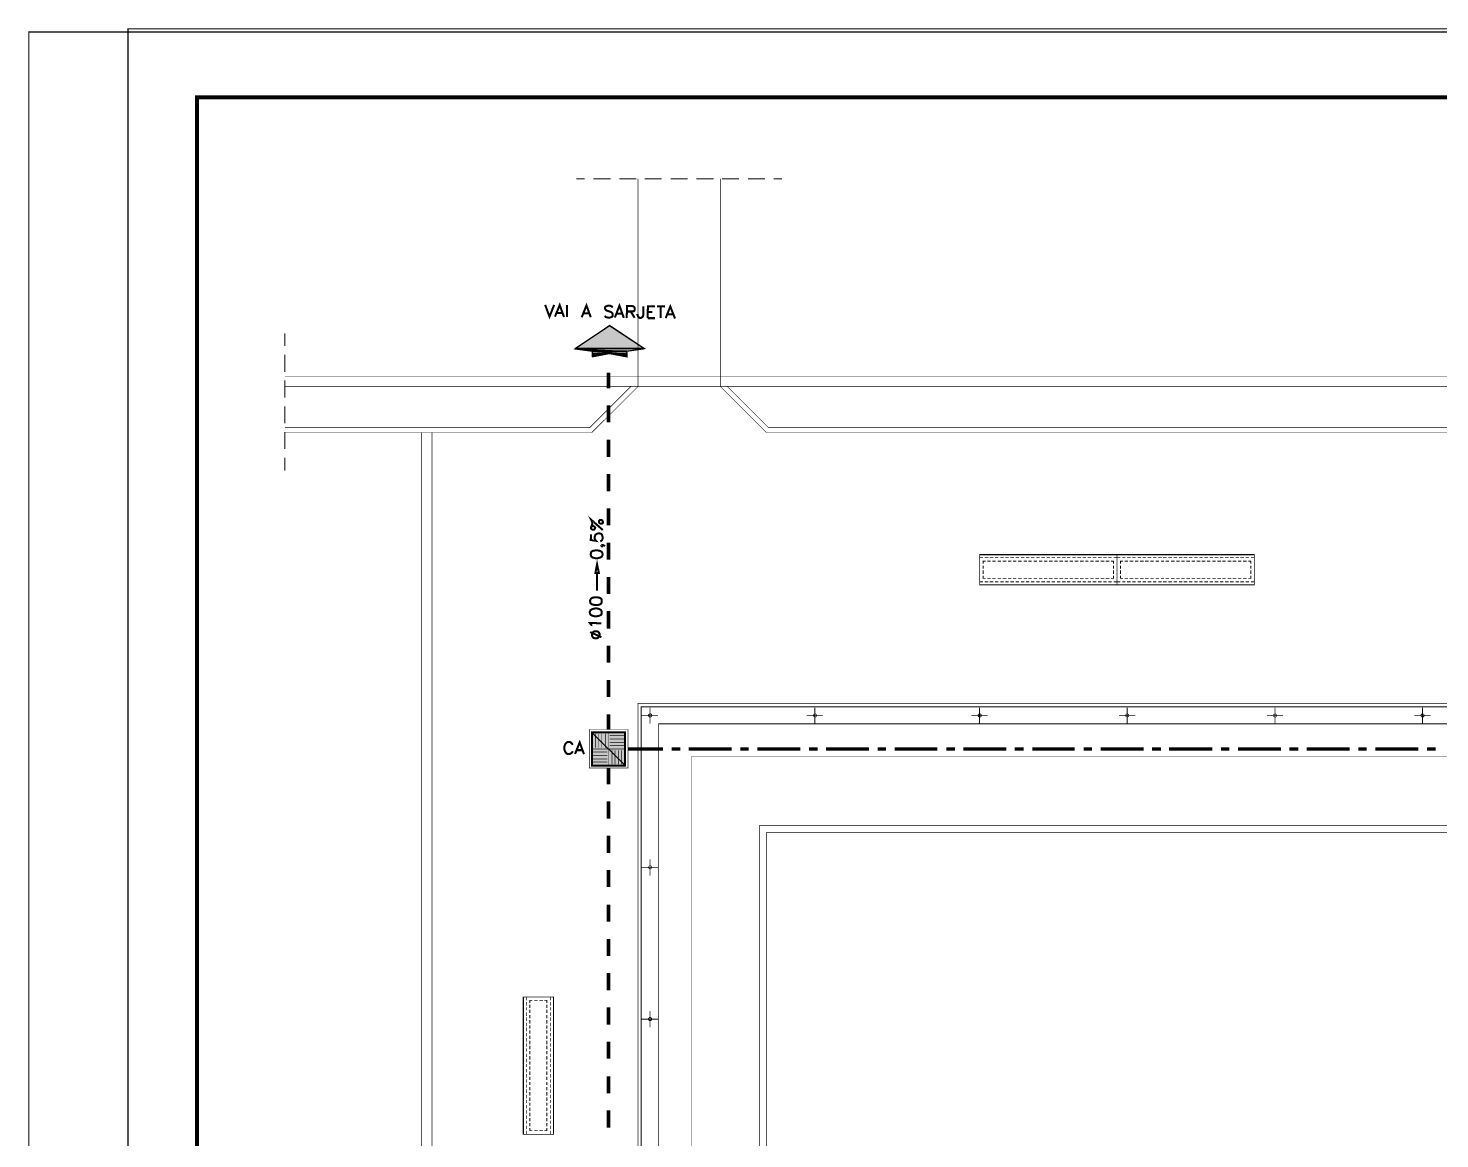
# Model space of a CAD drawing. Header units: millimetres. Extents: x 3240 to 3412, y 1366 to 1426.
# Drawn here: x 3327.64 to 3348.22, y 1409.46 to 1425.66 of the extents above; entities that cross this region are included whole.
import ezdxf

# ---------------------------------------------------------------- set-up
doc = ezdxf.new("R2010")
doc.units = ezdxf.units.MM
doc.layers.add('H', color=7, linetype='Continuous')
doc.layers.add('P', color=7, linetype='Continuous')

msp = doc.modelspace()

# ---------------------------------------------------------------- hatches: boundary and pattern name
at = {"layer": 'H', "linetype": 'Continuous'}
for points in [[(3335.616, 1420.981), (3336.115, 1421.32), (3336.623, 1420.981), (3335.616, 1420.981)], [(3335.611, 1420.978), (3335.616, 1420.981), (3336.623, 1420.981), (3336.606, 1420.978), (3335.611, 1420.978)], [(3335.858, 1420.944), (3335.611, 1420.978), (3336.606, 1420.978), (3336.366, 1420.944), (3335.858, 1420.944)], [(3335.865, 1420.909), (3335.865, 1420.944), (3336.366, 1420.944), (3336.369, 1420.909), (3335.865, 1420.909)], [(3335.865, 1420.863), (3335.865, 1420.909), (3336.115, 1420.909), (3335.865, 1420.863)], [(3336.369, 1420.863), (3336.115, 1420.909), (3336.369, 1420.909), (3336.369, 1420.863)], [(3335.858, 1414.903), (3335.858, 1415.386), (3336.339, 1415.386), (3336.339, 1414.903), (3335.858, 1414.903)]]:
    msp.add_hatch(color=256, dxfattribs=at).paths.add_polyline_path(points)

# ---------------------------------------------------------------- linework, layer by layer
at = {"layer": 'P'}
for points, const_width in [([(3327.649, 1393.41), (3329.095, 1395.925), (3329.095, 1425.647), (3411.675, 1425.647), (3411.675, 1366.253)], 0.0169), ([(3327.649, 1366.253), (3411.629, 1366.253), (3411.629, 1425.601), (3327.649, 1425.601), (3327.649, 1366.253)], 0.0169), ([(3410.677, 1424.648), (3410.677, 1367.202), (3330.099, 1367.202), (3330.099, 1424.648), (3410.677, 1424.648)], 0.0593), ([(3335.628, 1423.459), (3335.75, 1423.459)], 0.0127), ([(3335.877, 1423.459), (3336.128, 1423.459)], 0.0127), ([(3336.255, 1423.459), (3336.503, 1423.459)], 0.0127), ([(3336.53, 1420.581), (3336.53, 1423.459)], 0.0085), ([(3336.53, 1420.581), (3337.727, 1420.581), (3337.727, 1423.459)], 0.0085), ([(3336.627, 1423.459), (3336.875, 1423.459)], 0.0127), ([(3337.004, 1423.459), (3337.253, 1423.459)], 0.0127), ([(3337.38, 1423.459), (3337.63, 1423.459)], 0.0127), ([(3337.752, 1423.459), (3338.003, 1423.459)], 0.0127), ([(3338.13, 1423.459), (3338.38, 1423.459)], 0.0127), ([(3338.507, 1423.459), (3338.629, 1423.459)], 0.0127), ([(3335.175, 1421.621), (3335.239, 1421.449), (3335.306, 1421.621)], 0.0296), ([(3335.318, 1421.449), (3335.387, 1421.618), (3335.45, 1421.443)], 0.0296), ([(3335.493, 1421.618), (3335.493, 1421.443)], 0.0296), ([(3335.708, 1421.44), (3335.777, 1421.613), (3335.84, 1421.44)], 0.0296), ([(3336.161, 1421.583), (3336.143, 1421.6), (3336.119, 1421.609), (3336.089, 1421.609), (3336.064, 1421.6), (3336.046, 1421.583), (3336.046, 1421.567), (3336.055, 1421.554), (3336.059, 1421.546), (3336.076, 1421.537), (3336.128, 1421.519), (3336.143, 1421.512), (3336.152, 1421.503), (3336.161, 1421.486), (3336.161, 1421.461), (3336.143, 1421.443), (3336.119, 1421.436), (3336.085, 1421.436), (3336.059, 1421.443), (3336.043, 1421.461)], 0.0296), ([(3336.191, 1421.436), (3336.258, 1421.609), (3336.322, 1421.431)], 0.0296), ([(3336.364, 1421.431), (3336.369, 1421.604), (3336.44, 1421.604), (3336.466, 1421.597), (3336.475, 1421.588), (3336.482, 1421.57), (3336.482, 1421.554), (3336.475, 1421.537), (3336.466, 1421.528), (3336.44, 1421.524), (3336.364, 1421.524)], 0.0296), ([(3336.606, 1421.6), (3336.606, 1421.47), (3336.597, 1421.449), (3336.588, 1421.44), (3336.572, 1421.431), (3336.554, 1421.431), (3336.539, 1421.44), (3336.53, 1421.449), (3336.521, 1421.473), (3336.521, 1421.486)], 0.0296), ([(3336.669, 1421.427), (3336.673, 1421.6), (3336.778, 1421.6)], 0.0296), ([(3336.805, 1421.6), (3336.92, 1421.597)], 0.0296), ([(3336.86, 1421.6), (3336.86, 1421.427)], 0.0296), ([(3336.932, 1421.427), (3336.999, 1421.597), (3337.068, 1421.422)], 0.0296), ([(3335.344, 1421.503), (3335.429, 1421.503)], 0.0296), ([(3335.734, 1421.498), (3335.814, 1421.498)], 0.0296), ([(3336.216, 1421.491), (3336.3, 1421.491)], 0.0296), ([(3336.424, 1421.524), (3336.479, 1421.431)], 0.0296), ([(3336.669, 1421.519), (3336.736, 1421.519)], 0.0296), ([(3336.669, 1421.427), (3336.775, 1421.427)], 0.0296), ([(3336.957, 1421.482), (3337.041, 1421.482)], 0.0296), ([(3331.381, 1421.207), (3331.381, 1421.02)], 0.0127), ([(3336.115, 1421.322), (3336.623, 1420.983), (3336.364, 1420.944), (3336.369, 1420.863), (3336.115, 1420.911), (3335.865, 1420.863), (3335.865, 1420.944), (3335.611, 1420.978), (3336.115, 1421.322)], 0.0169), ([(3331.381, 1420.893), (3331.381, 1420.644)], 0.0127), ([(3331.381, 1420.521), (3331.381, 1420.267)], 0.0127), ([(3331.381, 1420.433), (3336.53, 1420.433), (3336.53, 1420.581), (3331.381, 1420.581)], 0.0085), ([(3336.098, 1420.406), (3336.098, 1420.63)], 0.0508), ([(3383.925, 1420.433), (3383.925, 1420.581), (3337.727, 1420.581), (3337.727, 1420.433), (3383.925, 1420.433)], 0.0085), ([(3336.53, 1420.433), (3335.856, 1419.759), (3331.381, 1419.759)], 0.0085), ([(3336.427, 1420.433), (3335.826, 1419.831), (3331.381, 1419.831)], 0.0085), ([(3337.727, 1420.433), (3336.53, 1420.433)], 0.0085), ([(3383.925, 1420.433), (3383.253, 1419.759), (3338.401, 1419.759), (3337.727, 1420.433)], 0.0085), ([(3383.823, 1420.433), (3383.223, 1419.831), (3338.429, 1419.831), (3337.828, 1420.433)], 0.0085), ([(3331.381, 1420.143), (3331.381, 1419.895)], 0.0127), ([(3336.098, 1419.907), (3336.098, 1420.157)], 0.0508), ([(3331.381, 1419.768), (3331.381, 1419.517)], 0.0127), ([(3333.376, 1419.759), (3333.376, 1384.081), (3388.277, 1384.081), (3388.277, 1419.759)], 0.0085), ([(3333.524, 1419.759), (3333.524, 1384.232), (3388.129, 1384.232), (3388.129, 1419.759)], 0.0085), ([(3336.098, 1419.402), (3336.098, 1419.656)], 0.0508), ([(3331.381, 1419.395), (3331.381, 1419.205)], 0.0127), ([(3336.098, 1418.903), (3336.098, 1419.154)], 0.0508), ([(3336.098, 1418.404), (3336.098, 1418.655)], 0.0508), ([(3335.844, 1418.379), (3335.861, 1418.395), (3335.877, 1418.395), (3335.895, 1418.386), (3335.904, 1418.371), (3335.898, 1418.353), (3335.886, 1418.341), (3335.868, 1418.341), (3335.852, 1418.349), (3335.844, 1418.362), (3335.844, 1418.379), (3335.852, 1418.395), (3335.861, 1418.422), (3335.861, 1418.446), (3335.852, 1418.473), (3335.844, 1418.489), (3336.016, 1418.337)], 0.0296), ([(3335.958, 1418.455), (3335.967, 1418.438), (3335.983, 1418.429), (3336.001, 1418.429), (3336.016, 1418.443), (3336.016, 1418.459), (3336.009, 1418.476), (3335.992, 1418.485), (3335.974, 1418.485), (3335.958, 1418.468), (3335.958, 1418.455)], 0.0296), ([(3335.844, 1418.274), (3335.84, 1418.192), (3335.916, 1418.18), (3335.907, 1418.189), (3335.898, 1418.214), (3335.898, 1418.238), (3335.907, 1418.265), (3335.925, 1418.281), (3335.949, 1418.289), (3335.967, 1418.289), (3335.992, 1418.281), (3336.004, 1418.265), (3336.013, 1418.238), (3336.013, 1418.214), (3336.004, 1418.189), (3335.995, 1418.18), (3335.979, 1418.171)], 0.0296), ([(3336.004, 1418.117), (3336.013, 1418.108), (3336.004, 1418.099), (3335.995, 1418.108), (3336.004, 1418.117), (3336.022, 1418.117), (3336.038, 1418.108), (3336.046, 1418.099)], 0.0296), ([(3336.098, 1417.905), (3336.098, 1418.155)], 0.0508), ([(3335.84, 1417.977), (3335.847, 1417.951), (3335.868, 1417.935), (3335.911, 1417.926), (3335.937, 1417.926), (3335.979, 1417.935), (3336.001, 1417.951), (3336.013, 1417.977), (3336.013, 1417.99), (3336.004, 1418.014), (3335.979, 1418.032), (3335.937, 1418.041), (3335.911, 1418.041), (3335.874, 1418.035), (3335.847, 1418.02), (3335.84, 1417.993), (3335.84, 1417.977)], 0.0296), ([(3335.932, 1417.838), (3335.958, 1417.709), (3335.907, 1417.709), (3335.932, 1417.838)], 0.0296), ([(3341.507, 1417.935), (3341.559, 1417.935)], 0.0127), ([(3341.507, 1417.984), (3343.509, 1417.984), (3343.509, 1417.533), (3341.507, 1417.533), (3341.507, 1417.984)], 0.0085), ([(3341.507, 1417.972), (3343.509, 1417.972)], 0.0085), ([(3341.559, 1417.845), (3341.559, 1417.884), (3341.597, 1417.884)], 0.0127), ([(3341.583, 1417.935), (3341.634, 1417.935)], 0.0127), ([(3341.622, 1417.884), (3341.668, 1417.884)], 0.0127), ([(3341.656, 1417.935), (3341.707, 1417.935)], 0.0127), ([(3341.694, 1417.884), (3341.744, 1417.884)], 0.0127), ([(3341.731, 1417.935), (3341.783, 1417.935)], 0.0127), ([(3341.77, 1417.884), (3341.821, 1417.884)], 0.0127), ([(3341.809, 1417.935), (3341.858, 1417.935)], 0.0127), ([(3341.846, 1417.884), (3341.897, 1417.884)], 0.0127), ([(3341.885, 1417.935), (3341.931, 1417.935)], 0.0127), ([(3341.922, 1417.884), (3341.97, 1417.884)], 0.0127), ([(3341.955, 1417.935), (3342.007, 1417.935)], 0.0127), ([(3341.994, 1417.884), (3342.045, 1417.884)], 0.0127), ([(3342.033, 1417.935), (3342.084, 1417.935)], 0.0127), ([(3342.07, 1417.884), (3342.121, 1417.884)], 0.0127), ([(3342.109, 1417.935), (3342.16, 1417.935)], 0.0127), ([(3342.148, 1417.884), (3342.197, 1417.884)], 0.0127), ([(3342.185, 1417.935), (3342.232, 1417.935)], 0.0127), ([(3342.218, 1417.884), (3342.269, 1417.884)], 0.0127), ([(3342.257, 1417.935), (3342.308, 1417.935)], 0.0127), ([(3342.296, 1417.884), (3342.345, 1417.884)], 0.0127), ([(3342.333, 1417.935), (3342.384, 1417.935)], 0.0127), ([(3342.372, 1417.884), (3342.423, 1417.884)], 0.0127), ([(3342.409, 1417.935), (3342.46, 1417.935)], 0.0127), ([(3342.448, 1417.884), (3342.493, 1417.884)], 0.0127), ([(3342.486, 1417.935), (3342.532, 1417.935)], 0.0127), ([(3342.52, 1417.884), (3342.571, 1417.884)], 0.0127), ([(3342.557, 1417.935), (3342.608, 1417.935)], 0.0127), ([(3342.596, 1417.884), (3342.647, 1417.884)], 0.0127), ([(3342.635, 1417.935), (3342.684, 1417.935)], 0.0127), ([(3342.672, 1417.884), (3342.723, 1417.884)], 0.0127), ([(3342.71, 1417.935), (3342.762, 1417.935)], 0.0127), ([(3342.747, 1417.884), (3342.795, 1417.884)], 0.0127), ([(3342.783, 1417.935), (3342.832, 1417.935)], 0.0127), ([(3342.82, 1417.884), (3342.871, 1417.884)], 0.0127), ([(3342.859, 1417.935), (3342.91, 1417.935)], 0.0127), ([(3342.896, 1417.884), (3342.947, 1417.884)], 0.0127), ([(3342.934, 1417.935), (3342.986, 1417.935)], 0.0127), ([(3342.973, 1417.884), (3343.023, 1417.884)], 0.0127), ([(3343.01, 1417.935), (3343.058, 1417.935)], 0.0127), ([(3343.049, 1417.884), (3343.095, 1417.884)], 0.0127), ([(3343.083, 1417.935), (3343.134, 1417.935)], 0.0127), ([(3343.121, 1417.884), (3343.171, 1417.884)], 0.0127), ([(3343.158, 1417.935), (3343.21, 1417.935)], 0.0127), ([(3343.197, 1417.884), (3343.248, 1417.884)], 0.0127), ([(3343.234, 1417.935), (3343.285, 1417.935)], 0.0127), ([(3343.273, 1417.884), (3343.324, 1417.884)], 0.0127), ([(3343.312, 1417.935), (3343.358, 1417.935)], 0.0127), ([(3343.345, 1417.884), (3343.397, 1417.884)], 0.0127), ([(3343.382, 1417.935), (3343.434, 1417.935)], 0.0127), ([(3343.421, 1417.884), (3343.46, 1417.884)], 0.0127), ([(3343.46, 1417.935), (3343.509, 1417.935)], 0.0127), ([(3343.46, 1417.884), (3343.46, 1417.845)], 0.0127), ([(3343.509, 1417.935), (3343.561, 1417.935)], 0.0127), ([(3343.509, 1417.984), (3345.513, 1417.984), (3345.513, 1417.533), (3343.509, 1417.533), (3343.509, 1417.984)], 0.0085), ([(3343.509, 1417.972), (3345.513, 1417.972)], 0.0085), ([(3343.561, 1417.845), (3343.561, 1417.884), (3343.599, 1417.884)], 0.0127), ([(3343.587, 1417.935), (3343.633, 1417.935)], 0.0127), ([(3343.621, 1417.884), (3343.672, 1417.884)], 0.0127), ([(3343.658, 1417.935), (3343.709, 1417.935)], 0.0127), ([(3343.696, 1417.884), (3343.748, 1417.884)], 0.0127), ([(3343.735, 1417.935), (3343.785, 1417.935)], 0.0127), ([(3343.772, 1417.884), (3343.823, 1417.884)], 0.0127), ([(3343.811, 1417.935), (3343.862, 1417.935)], 0.0127), ([(3343.848, 1417.884), (3343.899, 1417.884)], 0.0127), ([(3343.887, 1417.935), (3343.933, 1417.935)], 0.0127), ([(3343.92, 1417.884), (3343.972, 1417.884)], 0.0127), ([(3343.959, 1417.935), (3344.01, 1417.935)], 0.0127), ([(3343.996, 1417.884), (3344.047, 1417.884)], 0.0127), ([(3344.035, 1417.935), (3344.086, 1417.935)], 0.0127), ([(3344.074, 1417.884), (3344.123, 1417.884)], 0.0127), ([(3344.111, 1417.935), (3344.162, 1417.935)], 0.0127), ([(3344.15, 1417.884), (3344.196, 1417.884)], 0.0127), ([(3344.183, 1417.935), (3344.234, 1417.935)], 0.0127), ([(3344.222, 1417.884), (3344.271, 1417.884)], 0.0127), ([(3344.259, 1417.935), (3344.31, 1417.935)], 0.0127), ([(3344.298, 1417.884), (3344.349, 1417.884)], 0.0127), ([(3344.335, 1417.935), (3344.386, 1417.935)], 0.0127), ([(3344.374, 1417.884), (3344.425, 1417.884)], 0.0127), ([(3344.413, 1417.935), (3344.462, 1417.935)], 0.0127), ([(3344.45, 1417.884), (3344.497, 1417.884)], 0.0127), ([(3344.483, 1417.935), (3344.534, 1417.935)], 0.0127), ([(3344.522, 1417.884), (3344.573, 1417.884)], 0.0127), ([(3344.561, 1417.935), (3344.61, 1417.935)], 0.0127), ([(3344.598, 1417.884), (3344.649, 1417.884)], 0.0127), ([(3344.637, 1417.935), (3344.688, 1417.935)], 0.0127), ([(3344.674, 1417.884), (3344.725, 1417.884)], 0.0127), ([(3344.712, 1417.935), (3344.758, 1417.935)], 0.0127), ([(3344.746, 1417.884), (3344.797, 1417.884)], 0.0127), ([(3344.785, 1417.935), (3344.836, 1417.935)], 0.0127), ([(3344.822, 1417.884), (3344.873, 1417.884)], 0.0127), ([(3344.861, 1417.935), (3344.912, 1417.935)], 0.0127), ([(3344.899, 1417.884), (3344.949, 1417.884)], 0.0127), ([(3344.936, 1417.935), (3344.988, 1417.935)], 0.0127), ([(3344.975, 1417.884), (3345.026, 1417.884)], 0.0127), ([(3345.012, 1417.935), (3345.06, 1417.935)], 0.0127), ([(3345.048, 1417.884), (3345.097, 1417.884)], 0.0127), ([(3345.085, 1417.935), (3345.136, 1417.935)], 0.0127), ([(3345.123, 1417.884), (3345.175, 1417.884)], 0.0127), ([(3345.16, 1417.935), (3345.212, 1417.935)], 0.0127), ([(3345.199, 1417.884), (3345.25, 1417.884)], 0.0127), ([(3345.238, 1417.935), (3345.287, 1417.935)], 0.0127), ([(3345.275, 1417.884), (3345.323, 1417.884)], 0.0127), ([(3345.309, 1417.935), (3345.36, 1417.935)], 0.0127), ([(3345.347, 1417.884), (3345.399, 1417.884)], 0.0127), ([(3345.386, 1417.935), (3345.436, 1417.935)], 0.0127), ([(3345.423, 1417.884), (3345.462, 1417.884)], 0.0127), ([(3345.462, 1417.935), (3345.513, 1417.935)], 0.0127), ([(3345.462, 1417.884), (3345.462, 1417.845)], 0.0127), ([(3335.932, 1417.709), (3335.932, 1417.452)], 0.0296), ([(3336.098, 1417.406), (3336.098, 1417.654)], 0.0508), ([(3341.559, 1417.773), (3341.559, 1417.82)], 0.0127), ([(3341.559, 1417.697), (3341.559, 1417.748)], 0.0127), ([(3341.597, 1417.633), (3341.559, 1417.633), (3341.559, 1417.672)], 0.0127), ([(3343.46, 1417.672), (3343.46, 1417.633), (3343.421, 1417.633)], 0.0127), ([(3343.46, 1417.82), (3343.46, 1417.773)], 0.0127), ([(3343.46, 1417.748), (3343.46, 1417.697)], 0.0127), ([(3343.561, 1417.773), (3343.561, 1417.82)], 0.0127), ([(3343.561, 1417.697), (3343.561, 1417.748)], 0.0127), ([(3343.599, 1417.633), (3343.561, 1417.633), (3343.561, 1417.672)], 0.0127), ([(3345.462, 1417.672), (3345.462, 1417.633), (3345.423, 1417.633)], 0.0127), ([(3345.462, 1417.82), (3345.462, 1417.773)], 0.0127), ([(3345.462, 1417.748), (3345.462, 1417.697)], 0.0127), ([(3341.559, 1417.582), (3341.507, 1417.582)], 0.0127), ([(3341.507, 1417.545), (3343.509, 1417.545)], 0.0085), ([(3341.634, 1417.582), (3341.583, 1417.582)], 0.0127), ([(3341.668, 1417.633), (3341.622, 1417.633)], 0.0127), ([(3341.707, 1417.582), (3341.656, 1417.582)], 0.0127), ([(3341.744, 1417.633), (3341.694, 1417.633)], 0.0127), ([(3341.783, 1417.582), (3341.731, 1417.582)], 0.0127), ([(3341.821, 1417.633), (3341.77, 1417.633)], 0.0127), ([(3341.858, 1417.582), (3341.809, 1417.582)], 0.0127), ([(3341.897, 1417.633), (3341.846, 1417.633)], 0.0127), ([(3341.931, 1417.582), (3341.885, 1417.582)], 0.0127), ([(3341.97, 1417.633), (3341.922, 1417.633)], 0.0127), ([(3342.007, 1417.582), (3341.955, 1417.582)], 0.0127), ([(3342.045, 1417.633), (3341.994, 1417.633)], 0.0127), ([(3342.084, 1417.582), (3342.033, 1417.582)], 0.0127), ([(3342.121, 1417.633), (3342.07, 1417.633)], 0.0127), ([(3342.16, 1417.582), (3342.109, 1417.582)], 0.0127), ([(3342.197, 1417.633), (3342.148, 1417.633)], 0.0127), ([(3342.232, 1417.582), (3342.185, 1417.582)], 0.0127), ([(3342.269, 1417.633), (3342.218, 1417.633)], 0.0127), ([(3342.308, 1417.582), (3342.257, 1417.582)], 0.0127), ([(3342.345, 1417.633), (3342.296, 1417.633)], 0.0127), ([(3342.384, 1417.582), (3342.333, 1417.582)], 0.0127), ([(3342.423, 1417.633), (3342.372, 1417.633)], 0.0127), ([(3342.46, 1417.582), (3342.409, 1417.582)], 0.0127), ([(3342.493, 1417.633), (3342.448, 1417.633)], 0.0127), ([(3342.532, 1417.582), (3342.486, 1417.582)], 0.0127), ([(3342.571, 1417.633), (3342.52, 1417.633)], 0.0127), ([(3342.608, 1417.582), (3342.557, 1417.582)], 0.0127), ([(3342.647, 1417.633), (3342.596, 1417.633)], 0.0127), ([(3342.684, 1417.582), (3342.635, 1417.582)], 0.0127), ([(3342.723, 1417.633), (3342.672, 1417.633)], 0.0127), ([(3342.762, 1417.582), (3342.71, 1417.582)], 0.0127), ([(3342.795, 1417.633), (3342.747, 1417.633)], 0.0127), ([(3342.832, 1417.582), (3342.783, 1417.582)], 0.0127), ([(3342.871, 1417.633), (3342.82, 1417.633)], 0.0127), ([(3342.91, 1417.582), (3342.859, 1417.582)], 0.0127), ([(3342.947, 1417.633), (3342.896, 1417.633)], 0.0127), ([(3342.986, 1417.582), (3342.934, 1417.582)], 0.0127), ([(3343.023, 1417.633), (3342.973, 1417.633)], 0.0127), ([(3343.058, 1417.582), (3343.01, 1417.582)], 0.0127), ([(3343.095, 1417.633), (3343.049, 1417.633)], 0.0127), ([(3343.134, 1417.582), (3343.083, 1417.582)], 0.0127), ([(3343.171, 1417.633), (3343.121, 1417.633)], 0.0127), ([(3343.21, 1417.582), (3343.158, 1417.582)], 0.0127), ([(3343.248, 1417.633), (3343.197, 1417.633)], 0.0127), ([(3343.285, 1417.582), (3343.234, 1417.582)], 0.0127), ([(3343.324, 1417.633), (3343.273, 1417.633)], 0.0127), ([(3343.358, 1417.582), (3343.312, 1417.582)], 0.0127), ([(3343.397, 1417.633), (3343.345, 1417.633)], 0.0127), ([(3343.434, 1417.582), (3343.382, 1417.582)], 0.0127), ([(3343.509, 1417.582), (3343.46, 1417.582)], 0.0127), ([(3343.561, 1417.582), (3343.509, 1417.582)], 0.0127), ([(3343.509, 1417.545), (3345.513, 1417.545)], 0.0085), ([(3343.633, 1417.582), (3343.587, 1417.582)], 0.0127), ([(3343.672, 1417.633), (3343.621, 1417.633)], 0.0127), ([(3343.709, 1417.582), (3343.658, 1417.582)], 0.0127), ([(3343.748, 1417.633), (3343.696, 1417.633)], 0.0127), ([(3343.785, 1417.582), (3343.735, 1417.582)], 0.0127), ([(3343.823, 1417.633), (3343.772, 1417.633)], 0.0127), ([(3343.862, 1417.582), (3343.811, 1417.582)], 0.0127), ([(3343.899, 1417.633), (3343.848, 1417.633)], 0.0127), ([(3343.933, 1417.582), (3343.887, 1417.582)], 0.0127), ([(3343.972, 1417.633), (3343.92, 1417.633)], 0.0127), ([(3344.01, 1417.582), (3343.959, 1417.582)], 0.0127), ([(3344.047, 1417.633), (3343.996, 1417.633)], 0.0127), ([(3344.086, 1417.582), (3344.035, 1417.582)], 0.0127), ([(3344.123, 1417.633), (3344.074, 1417.633)], 0.0127), ([(3344.162, 1417.582), (3344.111, 1417.582)], 0.0127), ([(3344.196, 1417.633), (3344.15, 1417.633)], 0.0127), ([(3344.234, 1417.582), (3344.183, 1417.582)], 0.0127), ([(3344.271, 1417.633), (3344.222, 1417.633)], 0.0127), ([(3344.31, 1417.582), (3344.259, 1417.582)], 0.0127), ([(3344.349, 1417.633), (3344.298, 1417.633)], 0.0127), ([(3344.386, 1417.582), (3344.335, 1417.582)], 0.0127), ([(3344.425, 1417.633), (3344.374, 1417.633)], 0.0127), ([(3344.462, 1417.582), (3344.413, 1417.582)], 0.0127), ([(3344.497, 1417.633), (3344.45, 1417.633)], 0.0127), ([(3344.534, 1417.582), (3344.483, 1417.582)], 0.0127), ([(3344.573, 1417.633), (3344.522, 1417.633)], 0.0127), ([(3344.61, 1417.582), (3344.561, 1417.582)], 0.0127), ([(3344.649, 1417.633), (3344.598, 1417.633)], 0.0127), ([(3344.688, 1417.582), (3344.637, 1417.582)], 0.0127), ([(3344.725, 1417.633), (3344.674, 1417.633)], 0.0127), ([(3344.758, 1417.582), (3344.712, 1417.582)], 0.0127), ([(3344.797, 1417.633), (3344.746, 1417.633)], 0.0127), ([(3344.836, 1417.582), (3344.785, 1417.582)], 0.0127), ([(3344.873, 1417.633), (3344.822, 1417.633)], 0.0127), ([(3344.912, 1417.582), (3344.861, 1417.582)], 0.0127), ([(3344.949, 1417.633), (3344.899, 1417.633)], 0.0127), ([(3344.988, 1417.582), (3344.936, 1417.582)], 0.0127), ([(3345.026, 1417.633), (3344.975, 1417.633)], 0.0127), ([(3345.06, 1417.582), (3345.012, 1417.582)], 0.0127), ([(3345.097, 1417.633), (3345.048, 1417.633)], 0.0127), ([(3345.136, 1417.582), (3345.085, 1417.582)], 0.0127), ([(3345.175, 1417.633), (3345.123, 1417.633)], 0.0127), ([(3345.212, 1417.582), (3345.16, 1417.582)], 0.0127), ([(3345.25, 1417.633), (3345.199, 1417.633)], 0.0127), ([(3345.287, 1417.582), (3345.238, 1417.582)], 0.0127), ([(3345.323, 1417.633), (3345.275, 1417.633)], 0.0127), ([(3345.36, 1417.582), (3345.309, 1417.582)], 0.0127), ([(3345.399, 1417.633), (3345.347, 1417.633)], 0.0127), ([(3345.436, 1417.582), (3345.386, 1417.582)], 0.0127), ([(3345.513, 1417.582), (3345.462, 1417.582)], 0.0127), ([(3335.831, 1417.295), (3335.835, 1417.27), (3335.861, 1417.252), (3335.904, 1417.243), (3335.928, 1417.243), (3335.967, 1417.249), (3335.992, 1417.265), (3336.001, 1417.291), (3336.001, 1417.309), (3335.995, 1417.333), (3335.971, 1417.349), (3335.928, 1417.358), (3335.904, 1417.358), (3335.861, 1417.349), (3335.84, 1417.333), (3335.831, 1417.312), (3335.831, 1417.295)], 0.0296), ([(3335.826, 1417.131), (3335.835, 1417.104), (3335.861, 1417.088), (3335.898, 1417.079), (3335.925, 1417.079), (3335.967, 1417.088), (3335.992, 1417.101), (3336.001, 1417.125), (3336.001, 1417.143), (3335.992, 1417.168), (3335.967, 1417.185), (3335.928, 1417.194), (3335.904, 1417.194), (3335.861, 1417.185), (3335.835, 1417.168), (3335.826, 1417.146), (3335.826, 1417.131)], 0.0296), ([(3336.098, 1416.901), (3336.098, 1417.155)], 0.0508), ([(3335.856, 1416.94), (3335.847, 1416.956), (3335.826, 1416.982), (3335.995, 1416.977)], 0.0296), ([(3335.831, 1416.85), (3335.995, 1416.774)], 0.0296), ([(3335.856, 1416.799), (3335.865, 1416.783), (3335.877, 1416.765), (3335.904, 1416.757), (3335.919, 1416.757), (3335.946, 1416.765), (3335.962, 1416.783), (3335.971, 1416.795), (3335.971, 1416.82), (3335.962, 1416.838), (3335.946, 1416.855), (3335.925, 1416.862), (3335.907, 1416.862), (3335.882, 1416.855), (3335.865, 1416.841), (3335.856, 1416.825), (3335.856, 1416.799)], 0.0296), ([(3336.098, 1416.402), (3336.098, 1416.651)], 0.0508), ([(3336.098, 1415.903), (3336.098, 1416.152)], 0.0508), ([(3385.123, 1387.234), (3336.53, 1387.234), (3336.53, 1415.809), (3385.123, 1415.809), (3385.123, 1387.234)], 0.0085), ([(3336.098, 1415.428), (3336.098, 1415.652)], 0.0508), ([(3354.465, 1415.51), (3354.465, 1415.758), (3336.576, 1415.758), (3336.576, 1387.286), (3354.431, 1387.286), (3354.431, 1387.534), (3336.83, 1387.534), (3336.83, 1415.51), (3354.465, 1415.51)], 0.0127), ([(3336.821, 1415.631), (3336.584, 1415.631)], 0.0127), ([(3336.729, 1415.633), (3336.724, 1415.647), (3336.718, 1415.652), (3336.71, 1415.656), (3336.701, 1415.656), (3336.692, 1415.652), (3336.685, 1415.647), (3336.681, 1415.638), (3336.681, 1415.629), (3336.685, 1415.621), (3336.692, 1415.614), (3336.701, 1415.61), (3336.71, 1415.61), (3336.718, 1415.614), (3336.724, 1415.621), (3336.727, 1415.629)], 0.0127), ([(3336.703, 1415.749), (3336.703, 1415.513)], 0.0127), ([(3339.221, 1415.631), (3338.989, 1415.631)], 0.0127), ([(3339.133, 1415.633), (3339.13, 1415.647), (3339.123, 1415.652), (3339.114, 1415.656), (3339.105, 1415.656), (3339.096, 1415.652), (3339.089, 1415.647), (3339.086, 1415.638), (3339.086, 1415.629), (3339.089, 1415.621), (3339.096, 1415.614), (3339.105, 1415.61), (3339.114, 1415.61), (3339.123, 1415.614), (3339.13, 1415.621), (3339.133, 1415.629)], 0.0085), ([(3339.107, 1415.749), (3339.107, 1415.513)], 0.0127), ([(3341.626, 1415.631), (3341.389, 1415.631)], 0.0127), ([(3341.532, 1415.633), (3341.529, 1415.647), (3341.523, 1415.652), (3341.514, 1415.656), (3341.506, 1415.656), (3341.497, 1415.652), (3341.49, 1415.647), (3341.486, 1415.638), (3341.486, 1415.629), (3341.49, 1415.621), (3341.497, 1415.614), (3341.506, 1415.61), (3341.514, 1415.61), (3341.523, 1415.614), (3341.529, 1415.621), (3341.532, 1415.629)], 0.0127), ([(3341.507, 1415.749), (3341.507, 1415.513)], 0.0127), ([(3343.778, 1415.631), (3343.539, 1415.631)], 0.0127), ([(3343.684, 1415.633), (3343.681, 1415.647), (3343.673, 1415.652), (3343.665, 1415.656), (3343.656, 1415.656), (3343.647, 1415.652), (3343.64, 1415.647), (3343.636, 1415.638), (3343.636, 1415.629), (3343.64, 1415.621), (3343.647, 1415.614), (3343.656, 1415.61), (3343.665, 1415.61), (3343.673, 1415.614), (3343.681, 1415.621), (3343.684, 1415.629)], 0.0085), ([(3343.658, 1415.749), (3343.658, 1415.513)], 0.0127), ([(3345.931, 1415.631), (3345.695, 1415.631)], 0.0127), ([(3345.838, 1415.633), (3345.834, 1415.647), (3345.829, 1415.652), (3345.82, 1415.656), (3345.81, 1415.656), (3345.802, 1415.652), (3345.795, 1415.647), (3345.792, 1415.638), (3345.792, 1415.629), (3345.795, 1415.621), (3345.802, 1415.614), (3345.81, 1415.61), (3345.82, 1415.61), (3345.829, 1415.614), (3345.834, 1415.621), (3345.838, 1415.629)], 0.0085), ([(3345.813, 1415.749), (3345.813, 1415.513)], 0.0127), ([(3348.081, 1415.631), (3347.845, 1415.631)], 0.0127), ([(3347.99, 1415.633), (3347.984, 1415.647), (3347.979, 1415.652), (3347.97, 1415.656), (3347.961, 1415.656), (3347.953, 1415.652), (3347.946, 1415.647), (3347.942, 1415.638), (3347.942, 1415.629), (3347.946, 1415.621), (3347.953, 1415.614), (3347.961, 1415.61), (3347.97, 1415.61), (3347.979, 1415.614), (3347.984, 1415.621), (3347.988, 1415.629)], 0.0127), ([(3347.963, 1415.749), (3347.963, 1415.513)], 0.0127), ([(3335.819, 1414.866), (3335.819, 1415.428), (3336.382, 1415.428), (3336.382, 1414.866), (3335.819, 1414.866)], 0.0085), ([(3335.856, 1414.903), (3335.856, 1415.386), (3336.339, 1415.386), (3336.339, 1414.903), (3335.856, 1414.903)], 0.0296), ([(3335.856, 1415.386), (3336.339, 1415.386), (3336.339, 1414.903), (3335.856, 1414.903), (3335.856, 1415.386)], 0.0296), ([(3336.098, 1415.386), (3336.098, 1414.903)], 0.0085), ([(3335.577, 1415.204), (3335.568, 1415.22), (3335.551, 1415.238), (3335.538, 1415.247), (3335.505, 1415.247), (3335.487, 1415.238), (3335.471, 1415.22), (3335.463, 1415.204), (3335.454, 1415.178), (3335.454, 1415.141), (3335.463, 1415.114), (3335.471, 1415.099), (3335.484, 1415.081), (3335.501, 1415.072), (3335.535, 1415.072), (3335.551, 1415.081), (3335.568, 1415.093), (3335.577, 1415.111)], 0.0296), ([(3335.611, 1415.072), (3335.678, 1415.241), (3335.741, 1415.069)], 0.0296), ([(3335.907, 1415.368), (3335.907, 1415.162)], 0.0085), ([(3335.953, 1415.368), (3335.953, 1415.162)], 0.0085), ([(3336.001, 1415.368), (3336.001, 1415.162)], 0.0085), ([(3336.052, 1415.368), (3336.052, 1415.162)], 0.0085), ([(3336.322, 1415.338), (3336.115, 1415.338)], 0.0085), ([(3336.322, 1415.289), (3336.115, 1415.289)], 0.0085), ([(3336.322, 1415.241), (3336.115, 1415.241)], 0.0085), ([(3336.322, 1415.196), (3336.115, 1415.196)], 0.0085), ([(3335.635, 1415.127), (3335.717, 1415.127)], 0.0296), ([(3335.856, 1415.144), (3336.339, 1415.144)], 0.0085), ([(3336.08, 1415.099), (3335.874, 1415.099)], 0.0085), ([(3336.08, 1415.047), (3335.874, 1415.047)], 0.0085), ([(3336.08, 1415), (3335.874, 1415)], 0.0085), ([(3336.149, 1414.92), (3336.149, 1415.127)], 0.0085), ([(3336.195, 1414.92), (3336.195, 1415.127)], 0.0085), ([(3336.242, 1414.92), (3336.242, 1415.127)], 0.0085), ([(3336.292, 1414.92), (3336.292, 1415.127)], 0.0085), ([(3336.382, 1415.144), (3336.893, 1415.144)], 0.0508), ([(3337.017, 1415.144), (3337.144, 1415.144)], 0.0508), ([(3337.265, 1415.144), (3337.893, 1415.144)], 0.0508), ([(3337.304, 1415.03), (3384.349, 1415.03), (3384.349, 1388.009), (3337.304, 1388.009), (3337.304, 1415.03)], 0.0085), ([(3337.304, 1415.03), (3384.349, 1415.03), (3384.349, 1388.009), (3337.304, 1388.009), (3337.304, 1415.03)], 0.0085), ([(3338.02, 1415.144), (3338.142, 1415.144)], 0.0508), ([(3338.269, 1415.144), (3338.895, 1415.144)], 0.0508), ([(3339.019, 1415.144), (3339.146, 1415.144)], 0.0508), ([(3339.269, 1415.144), (3339.895, 1415.144)], 0.0508), ([(3340.022, 1415.144), (3340.144, 1415.144)], 0.0508), ([(3340.271, 1415.144), (3340.894, 1415.144)], 0.0508), ([(3341.021, 1415.144), (3341.148, 1415.144)], 0.0508), ([(3341.271, 1415.144), (3341.897, 1415.144)], 0.0508), ([(3342.021, 1415.144), (3342.148, 1415.144)], 0.0508), ([(3342.275, 1415.144), (3342.896, 1415.144)], 0.0508), ([(3343.023, 1415.144), (3343.146, 1415.144)], 0.0508), ([(3343.273, 1415.144), (3343.899, 1415.144)], 0.0508), ([(3344.023, 1415.144), (3344.15, 1415.144)], 0.0508), ([(3344.271, 1415.144), (3344.899, 1415.144)], 0.0508), ([(3345.026, 1415.144), (3345.148, 1415.144)], 0.0508), ([(3345.275, 1415.144), (3345.901, 1415.144)], 0.0508), ([(3346.025, 1415.144), (3346.152, 1415.144)], 0.0508), ([(3346.275, 1415.144), (3346.901, 1415.144)], 0.0508), ([(3347.028, 1415.144), (3347.15, 1415.144)], 0.0508), ([(3347.277, 1415.144), (3347.903, 1415.144)], 0.0508), ([(3348.027, 1415.144), (3348.154, 1415.144)], 0.0508), ([(3336.08, 1414.954), (3335.874, 1414.954)], 0.0085), ([(3336.098, 1414.866), (3336.098, 1414.628)], 0.0508), ([(3336.098, 1414.379), (3336.098, 1414.128)], 0.0508), ([(3338.302, 1414.031), (3383.35, 1414.031), (3383.35, 1389.012), (3338.302, 1389.012), (3338.302, 1414.031)], 0.0085), ([(3336.098, 1413.878), (3336.098, 1413.629)], 0.0508), ([(3360.778, 1389.109), (3338.405, 1389.109), (3338.405, 1393.914), (3346.512, 1393.914), (3346.512, 1409.13), (3338.405, 1409.13), (3338.405, 1413.929), (3360.778, 1413.929), (3360.778, 1401.755)], 0.0085), ([(3336.703, 1413.536), (3336.703, 1413.299)], 0.0127), ([(3336.098, 1413.379), (3336.098, 1413.13)], 0.0508), ([(3336.821, 1413.418), (3336.584, 1413.418)], 0.0127), ([(3336.729, 1413.419), (3336.724, 1413.432), (3336.718, 1413.439), (3336.71, 1413.442), (3336.701, 1413.442), (3336.692, 1413.439), (3336.685, 1413.432), (3336.681, 1413.425), (3336.681, 1413.414), (3336.685, 1413.407), (3336.692, 1413.4), (3336.701, 1413.396), (3336.71, 1413.396), (3336.718, 1413.4), (3336.724, 1413.407), (3336.727, 1413.414)], 0.0085), ([(3336.098, 1412.876), (3336.098, 1412.626)], 0.0508), ([(3336.098, 1412.375), (3336.098, 1412.126)], 0.0508), ([(3336.098, 1411.876), (3336.098, 1411.627)], 0.0508), ([(3334.852, 1411.528), (3334.852, 1409.526), (3335.302, 1409.526), (3335.302, 1411.528), (3334.852, 1411.528)], 0.0085), ([(3334.861, 1411.528), (3334.861, 1409.526)], 0.0085), ([(3334.9, 1411.528), (3334.9, 1411.479)], 0.0127), ([(3334.988, 1411.479), (3334.951, 1411.479), (3334.951, 1411.44)], 0.0127), ([(3335.064, 1411.479), (3335.015, 1411.479)], 0.0127), ([(3335.142, 1411.479), (3335.09, 1411.479)], 0.0127), ([(3335.2, 1411.44), (3335.2, 1411.479), (3335.163, 1411.479)], 0.0127), ([(3335.251, 1411.479), (3335.251, 1411.528)], 0.0127), ([(3335.293, 1411.528), (3335.293, 1409.526)], 0.0085), ([(3334.9, 1411.453), (3334.9, 1411.401)], 0.0127), ([(3334.9, 1411.377), (3334.9, 1411.331)], 0.0127), ([(3334.9, 1411.304), (3334.9, 1411.253)], 0.0127), ([(3334.951, 1411.416), (3334.951, 1411.368)], 0.0127), ([(3334.951, 1411.343), (3334.951, 1411.292)], 0.0127), ([(3334.951, 1411.267), (3334.951, 1411.216)], 0.0127), ([(3335.2, 1411.368), (3335.2, 1411.416)], 0.0127), ([(3335.2, 1411.292), (3335.2, 1411.343)], 0.0127), ([(3335.2, 1411.216), (3335.2, 1411.267)], 0.0127), ([(3335.251, 1411.401), (3335.251, 1411.453)], 0.0127), ([(3335.251, 1411.331), (3335.251, 1411.377)], 0.0127), ([(3335.251, 1411.253), (3335.251, 1411.304)], 0.0127), ([(3336.098, 1411.377), (3336.098, 1411.126)], 0.0508), ([(3336.703, 1411.322), (3336.703, 1411.084)], 0.0127), ([(3334.9, 1411.229), (3334.9, 1411.177)], 0.0127), ([(3334.9, 1411.153), (3334.9, 1411.102)], 0.0127), ([(3334.9, 1411.08), (3334.9, 1411.029)], 0.0127), ([(3334.951, 1411.19), (3334.951, 1411.14)], 0.0127), ([(3334.951, 1411.114), (3334.951, 1411.068)], 0.0127), ([(3335.2, 1411.14), (3335.2, 1411.19)], 0.0127), ([(3335.2, 1411.068), (3335.2, 1411.114)], 0.0127), ([(3335.251, 1411.177), (3335.251, 1411.229)], 0.0127), ([(3335.251, 1411.102), (3335.251, 1411.153)], 0.0127), ([(3335.251, 1411.029), (3335.251, 1411.08)], 0.0127), ([(3336.821, 1411.204), (3336.584, 1411.204)], 0.0127), ([(3336.729, 1411.206), (3336.724, 1411.218), (3336.718, 1411.225), (3336.71, 1411.229), (3336.701, 1411.229), (3336.692, 1411.225), (3336.685, 1411.218), (3336.681, 1411.211), (3336.681, 1411.2), (3336.685, 1411.193), (3336.692, 1411.186), (3336.701, 1411.183), (3336.71, 1411.183), (3336.718, 1411.186), (3336.724, 1411.193), (3336.727, 1411.2)], 0.0127), ([(3334.9, 1411.005), (3334.9, 1410.953)], 0.0127), ([(3334.9, 1410.929), (3334.9, 1410.878)], 0.0127), ([(3334.9, 1410.851), (3334.9, 1410.805)], 0.0127), ([(3334.951, 1411.042), (3334.951, 1410.992)], 0.0127), ([(3334.951, 1410.966), (3334.951, 1410.915)], 0.0127), ([(3334.951, 1410.89), (3334.951, 1410.839)], 0.0127), ([(3335.2, 1410.992), (3335.2, 1411.042)], 0.0127), ([(3335.2, 1410.915), (3335.2, 1410.966)], 0.0127), ([(3335.2, 1410.839), (3335.2, 1410.89)], 0.0127), ([(3335.251, 1410.953), (3335.251, 1411.005)], 0.0127), ([(3335.251, 1410.878), (3335.251, 1410.929)], 0.0127), ([(3335.251, 1410.805), (3335.251, 1410.851)], 0.0127), ([(3336.098, 1410.878), (3336.098, 1410.627)], 0.0508), ([(3334.9, 1410.781), (3334.9, 1410.729)], 0.0127), ([(3334.9, 1410.703), (3334.9, 1410.654)], 0.0127), ([(3334.951, 1410.818), (3334.951, 1410.766)], 0.0127), ([(3334.951, 1410.742), (3334.951, 1410.691)], 0.0127), ([(3334.951, 1410.666), (3334.951, 1410.615)], 0.0127), ([(3335.2, 1410.766), (3335.2, 1410.818)], 0.0127), ([(3335.2, 1410.691), (3335.2, 1410.742)], 0.0127), ([(3335.2, 1410.615), (3335.2, 1410.666)], 0.0127), ([(3335.251, 1410.729), (3335.251, 1410.781)], 0.0127), ([(3335.251, 1410.654), (3335.251, 1410.703)], 0.0127), ([(3334.9, 1410.627), (3334.9, 1410.576)], 0.0127), ([(3334.9, 1410.551), (3334.9, 1410.505)], 0.0127), ([(3334.9, 1410.479), (3334.9, 1410.428)], 0.0127), ([(3334.951, 1410.59), (3334.951, 1410.539)], 0.0127), ([(3334.951, 1410.518), (3334.951, 1410.467)], 0.0127), ([(3334.951, 1410.442), (3334.951, 1410.391)], 0.0127), ([(3335.2, 1410.539), (3335.2, 1410.59)], 0.0127), ([(3335.2, 1410.467), (3335.2, 1410.518)], 0.0127), ([(3335.2, 1410.391), (3335.2, 1410.442)], 0.0127), ([(3335.251, 1410.576), (3335.251, 1410.627)], 0.0127), ([(3335.251, 1410.505), (3335.251, 1410.551)], 0.0127), ([(3335.251, 1410.428), (3335.251, 1410.479)], 0.0127), ([(3334.9, 1410.403), (3334.9, 1410.352)], 0.0127), ([(3334.9, 1410.327), (3334.9, 1410.276)], 0.0127), ([(3334.9, 1410.255), (3334.9, 1410.204)], 0.0127), ([(3334.951, 1410.364), (3334.951, 1410.315)], 0.0127), ([(3334.951, 1410.288), (3334.951, 1410.243)], 0.0127), ([(3335.2, 1410.315), (3335.2, 1410.364)], 0.0127), ([(3335.2, 1410.243), (3335.2, 1410.288)], 0.0127), ([(3335.251, 1410.352), (3335.251, 1410.403)], 0.0127), ([(3335.251, 1410.276), (3335.251, 1410.327)], 0.0127), ([(3335.251, 1410.204), (3335.251, 1410.255)], 0.0127), ([(3336.098, 1410.373), (3336.098, 1410.124)], 0.0508), ([(3334.9, 1410.179), (3334.9, 1410.128)], 0.0127), ([(3334.9, 1410.103), (3334.9, 1410.052)], 0.0127), ([(3334.951, 1410.216), (3334.951, 1410.167)], 0.0127), ([(3334.951, 1410.14), (3334.951, 1410.089)], 0.0127), ([(3334.951, 1410.064), (3334.951, 1410.013)], 0.0127), ([(3335.2, 1410.167), (3335.2, 1410.216)], 0.0127), ([(3335.2, 1410.089), (3335.2, 1410.14)], 0.0127), ([(3335.2, 1410.013), (3335.2, 1410.064)], 0.0127), ([(3335.251, 1410.128), (3335.251, 1410.179)], 0.0127), ([(3335.251, 1410.052), (3335.251, 1410.103)], 0.0127), ([(3334.9, 1410.026), (3334.9, 1409.98)], 0.0127), ([(3334.9, 1409.955), (3334.9, 1409.904)], 0.0127), ([(3334.9, 1409.877), (3334.9, 1409.828)], 0.0127), ([(3334.951, 1409.989), (3334.951, 1409.941)], 0.0127), ([(3334.951, 1409.916), (3334.951, 1409.865)], 0.0127), ([(3334.951, 1409.84), (3334.951, 1409.789)], 0.0127), ([(3335.2, 1409.941), (3335.2, 1409.989)], 0.0127), ([(3335.2, 1409.865), (3335.2, 1409.916)], 0.0127), ([(3335.2, 1409.789), (3335.2, 1409.84)], 0.0127), ([(3335.251, 1409.98), (3335.251, 1410.026)], 0.0127), ([(3335.251, 1409.904), (3335.251, 1409.955)], 0.0127), ([(3335.251, 1409.828), (3335.251, 1409.877)], 0.0127), ([(3336.098, 1409.874), (3336.098, 1409.623)], 0.0508), ([(3334.9, 1409.802), (3334.9, 1409.75)], 0.0127), ([(3334.9, 1409.726), (3334.9, 1409.68)], 0.0127), ([(3334.9, 1409.653), (3334.9, 1409.602)], 0.0127), ([(3334.951, 1409.765), (3334.951, 1409.713)], 0.0127), ([(3334.951, 1409.692), (3334.951, 1409.641)], 0.0127), ([(3334.951, 1409.616), (3334.951, 1409.578)], 0.0127), ([(3335.163, 1409.578), (3335.2, 1409.578), (3335.2, 1409.616)], 0.0127), ([(3335.2, 1409.713), (3335.2, 1409.765)], 0.0127), ([(3335.2, 1409.641), (3335.2, 1409.692)], 0.0127), ([(3335.251, 1409.75), (3335.251, 1409.802)], 0.0127), ([(3335.251, 1409.68), (3335.251, 1409.726)], 0.0127), ([(3335.251, 1409.602), (3335.251, 1409.653)], 0.0127), ([(3334.9, 1409.578), (3334.9, 1409.526)], 0.0127), ([(3334.951, 1409.578), (3334.988, 1409.578)], 0.0127), ([(3335.015, 1409.578), (3335.064, 1409.578)], 0.0127), ([(3335.09, 1409.578), (3335.142, 1409.578)], 0.0127), ([(3335.251, 1409.526), (3335.251, 1409.578)], 0.0127)]:
    msp.add_lwpolyline(points, dxfattribs=dict(at, const_width=const_width))
for points in [[(3335.614, 1420.983), (3336.115, 1421.322)], [(3336.115, 1421.322), (3336.623, 1420.983)], [(3335.611, 1420.978), (3335.614, 1420.983)], [(3336.606, 1420.978), (3335.611, 1420.978)], [(3336.606, 1420.978), (3335.611, 1420.978)], [(3335.611, 1420.978), (3336.364, 1420.944)], [(3335.611, 1420.978), (3336.364, 1420.944)], [(3335.856, 1420.944), (3335.611, 1420.978)], [(3336.623, 1420.983), (3335.614, 1420.983)], [(3336.623, 1420.983), (3335.614, 1420.983)], [(3335.614, 1420.983), (3336.606, 1420.978)], [(3335.614, 1420.983), (3336.606, 1420.978)], [(3336.364, 1420.944), (3335.856, 1420.944)], [(3336.364, 1420.944), (3335.856, 1420.944)], [(3335.856, 1420.944), (3335.865, 1420.944)], [(3335.856, 1420.944), (3336.364, 1420.944)], [(3336.364, 1420.944), (3335.856, 1420.944)], [(3335.865, 1420.944), (3336.364, 1420.944)], [(3336.364, 1420.944), (3335.865, 1420.944)], [(3335.865, 1420.944), (3336.369, 1420.911)], [(3335.865, 1420.944), (3336.369, 1420.911)], [(3335.865, 1420.911), (3335.865, 1420.944)], [(3336.364, 1420.944), (3336.606, 1420.978)], [(3336.364, 1420.944), (3336.364, 1420.944)], [(3336.369, 1420.911), (3336.364, 1420.944)], [(3336.606, 1420.978), (3336.623, 1420.983)], [(3335.865, 1420.911), (3336.115, 1420.911)], [(3336.115, 1420.911), (3335.865, 1420.863)], [(3335.865, 1420.863), (3335.865, 1420.911)], [(3336.369, 1420.911), (3335.865, 1420.911)], [(3336.369, 1420.911), (3336.115, 1420.911)], [(3336.115, 1420.911), (3336.369, 1420.863)], [(3336.115, 1420.911), (3336.369, 1420.863)], [(3336.369, 1420.863), (3336.115, 1420.911)], [(3336.369, 1420.863), (3336.369, 1420.911)], [(3336.369, 1420.863), (3336.369, 1420.863)], [(3336.369, 1420.863), (3336.369, 1420.863)], [(3336.369, 1420.863), (3336.369, 1420.863)], [(3336.339, 1415.386), (3335.856, 1415.386)], [(3335.856, 1415.386), (3336.339, 1414.903)], [(3335.856, 1415.386), (3336.339, 1414.903)], [(3335.856, 1414.903), (3335.856, 1415.386)], [(3336.339, 1414.903), (3336.339, 1415.386)], [(3336.339, 1414.903), (3335.856, 1414.903)]]:
    msp.add_lwpolyline(points, dxfattribs=at)

doc.saveas('drawing.dxf')
